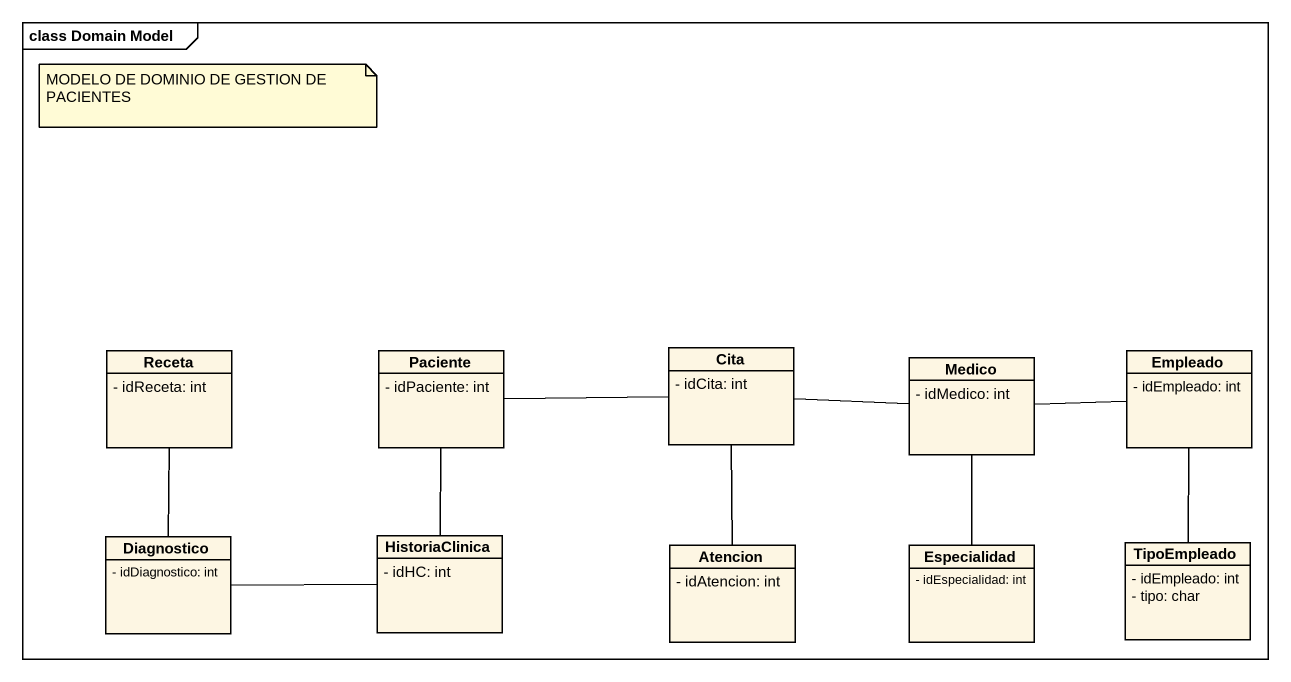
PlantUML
@startuml
mainframe class Domain Model
hide circle
hide empty members
skinparam classAttributeIconSize 0
class Receta {
  - idReceta: int
}
class Paciente {
  - idPaciente: int
}
class Cita {
  - idCita: int
}
class Medico {
  - idMedico: int
}
class Empleado {
  - idEmpleado: int
}
class Diagnostico {
  - idDiagnostico: int
}
class HistoriaClinica {
  - idHC: int
}
class Atencion {
  - idAtencion: int
}
class Especialidad {
  - idEspecialidad: int
}
class TipoEmpleado {
  - idEmpleado: int
  - tipo: char
}
Paciente -right- Cita
Paciente -- HistoriaClinica
Cita -- Atencion
Medico -left- Cita
Medico -right- Empleado
Medico -- Especialidad
Empleado -- TipoEmpleado
Diagnostico -up- Receta
HistoriaClinica -left- Diagnostico
note as N1
  MODELO DE DOMINIO DE GESTION DE PACIENTES
end note
@enduml
